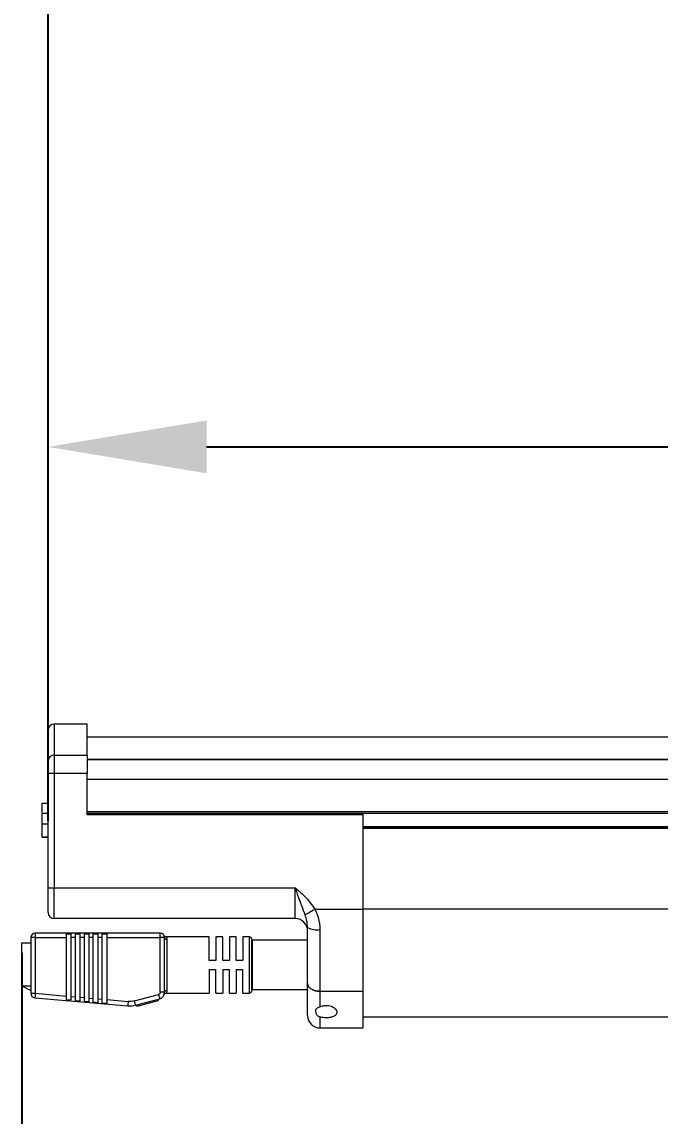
# Model space of a CAD drawing. Header units: inches. Extents: x 0 to 62.3, y -13.8 to 22.4.
# Drawn here: x 0.04 to 4.07, y 6.54 to 13.44 of the extents above; entities that cross this region are included whole.
import ezdxf

# ---------------------------------------------------------------- set-up
doc = ezdxf.new("R2010")
doc.units = ezdxf.units.IN
doc.header["$MEASUREMENT"] = 0
doc.layers.add('Dim', color=1, linetype='Continuous')
doc.styles.get("Standard").update_dxf_attribs({"font": 'Arial.ttf'})
doc.dimstyles.new('Big 1IN', dxfattribs={"dimtxt": 1, "dimasz": 1, "dimexe": 0.18, "dimexo": 0.0625, "dimgap": 0.09, "dimtad": 0, "dimtih": 1, "dimtoh": 1, "dimdec": 5, "dimzin": 0, "dimdsep": 46, "dimlunit": 4, "dimtxsty": 'Standard', "dimcen": 0.5, "dimadec": 0, "dimazin": 0, "dimtfac": 1, "dimtdec": 5, "dimtofl": 0, "dimtmove": 0, "dimatfit": 3, "dimfxl": 1, "dimtolj": 1, "dimtzin": 0, "dimarcsym": 0})

# ---------------------------------------------------------------- blocks, each defined once
blk = doc.blocks.new('*D25')
at = {"layer": 'Defpoints', "color": 0, "transparency": 16777216}
for p in [(47.0522, 10.7608), (0.2093, 8.3383), (47.0522, 8.3383)]:
    blk.add_point(p, dxfattribs=at)
at = {"layer": 'Dim', "color": 0, "lineweight": -2, "transparency": 16777216}
for p, q in [((0.2093, 8.4008), (0.2093, 10.9408)), ((47.0522, 8.4008), (47.0522, 10.9408)), ((1.2093, 10.7608), (19.4207, 10.7608)), ((46.0522, 10.7608), (27.8408, 10.7608))]:
    blk.add_line(p, q, dxfattribs=at)
at = {"layer": 'Dim', "color": 0, "transparency": 16777216}
for points in [[(1.2093, 10.9275), (1.2093, 10.5941), (0.2093, 10.7608)], [(46.0522, 10.9275), (46.0522, 10.5941), (47.0522, 10.7608)]]:
    blk.add_solid(points, dxfattribs=at)
at = {"layer": 'Dim', "color": 0, "transparency": 16777216, "char_height": 1, "attachment_point": 5}
for s, insert in [('\\A1;3\'-10{\\H1x;\\S27/32;}"', (23.6308, 12.027)), ('\\A1;[1189.81 mm]', (23.6308, 10.0344))]:
    blk.add_mtext(s, dxfattribs=dict(at, insert=insert))
blk = doc.blocks.new('*D26')
at = {"layer": 'Defpoints', "color": 0, "transparency": 16777216}
for p in [(47.1552, 15.0997), (0.2093, 8.3383), (47.1552, 8.3383)]:
    blk.add_point(p, dxfattribs=at)
at = {"layer": 'Dim', "color": 0, "lineweight": -2, "transparency": 16777216}
for p, q in [((0.2093, 8.4008), (0.2093, 15.2797)), ((47.1552, 8.4008), (47.1552, 15.2797)), ((1.2093, 15.0997), (19.4722, 15.0997)), ((46.1552, 15.0997), (27.8923, 15.0997))]:
    blk.add_line(p, q, dxfattribs=at)
at = {"layer": 'Dim', "color": 0, "transparency": 16777216}
for points in [[(1.2093, 15.2664), (1.2093, 14.933), (0.2093, 15.0997)], [(46.1552, 15.2664), (46.1552, 14.933), (47.1552, 15.0997)]]:
    blk.add_solid(points, dxfattribs=at)
at = {"layer": 'Dim', "color": 0, "transparency": 16777216, "char_height": 1, "attachment_point": 5}
for s, insert in [('\\A1;3\'-10{\\H1x;\\S15/16;}"', (23.6823, 16.3727)), ('\\A1;[1192.43 mm]', (23.6823, 14.3733))]:
    blk.add_mtext(s, dxfattribs=dict(at, insert=insert))
blk = doc.blocks.new('*D27')
at = {"layer": 'Defpoints', "color": 0, "transparency": 16777216}
for p in [(47.4086, 19.9373), (0.2093, 8.3383), (47.4086, 8.3383)]:
    blk.add_point(p, dxfattribs=at)
at = {"layer": 'Dim', "color": 0, "lineweight": -2, "transparency": 16777216}
for p, q in [((0.2093, 8.4008), (0.2093, 20.1173)), ((47.4086, 8.4008), (47.4086, 20.1173)), ((1.2093, 19.9373), (19.5989, 19.9373)), ((46.4086, 19.9373), (28.019, 19.9373))]:
    blk.add_line(p, q, dxfattribs=at)
at = {"layer": 'Dim', "color": 0, "transparency": 16777216}
for points in [[(1.2093, 20.104), (1.2093, 19.7706), (0.2093, 19.9373)], [(46.4086, 20.104), (46.4086, 19.7706), (47.4086, 19.9373)]]:
    blk.add_solid(points, dxfattribs=at)
at = {"layer": 'Dim', "color": 0, "transparency": 16777216, "char_height": 1, "attachment_point": 5}
for s, insert in [('\\A1;3\'-11{\\H1x;\\S3/16;}"', (23.8089, 21.2103)), ('\\A1;[1198.86 mm]', (23.8089, 19.2109))]:
    blk.add_mtext(s, dxfattribs=dict(at, insert=insert))
blk = doc.blocks.new('*D28')
at = {"layer": 'Defpoints', "color": 0, "transparency": 16777216}
for p in [(0.0438, 7.6292), (47.4086, 7.6292), (47.4086, 4.426)]:
    blk.add_point(p, dxfattribs=at)
at = {"layer": 'Dim', "color": 0, "lineweight": -2, "transparency": 16777216}
for p, q in [((0.0438, 7.5667), (0.0438, 4.246)), ((47.4086, 7.5667), (47.4086, 4.246)), ((1.0438, 4.426), (19.4616, 4.426)), ((46.4086, 4.426), (27.9908, 4.426))]:
    blk.add_line(p, q, dxfattribs=at)
at = {"layer": 'Dim', "color": 0, "transparency": 16777216}
for points in [[(1.0438, 4.5927), (1.0438, 4.2594), (0.0438, 4.426)], [(46.4086, 4.5927), (46.4086, 4.2594), (47.4086, 4.426)]]:
    blk.add_solid(points, dxfattribs=at)
at = {"layer": 'Dim', "color": 0, "transparency": 16777216, "char_height": 1, "attachment_point": 5}
for s, insert in [('\\A1;3\'-11{\\H1x;\\S3/8;}"', (23.7262, 5.6991)), ('\\A1;[1203.06 mm]', (23.7262, 3.6996))]:
    blk.add_mtext(s, dxfattribs=dict(at, insert=insert))

msp = doc.modelspace()

# ---------------------------------------------------------------- linework, layer by layer
at = {"color": 7, "linetype": 'Continuous', "lineweight": 15}
for p, q in [((0.454904, 9.010915), (0.24829, 9.010915)), ((0.454904, 8.814534), (0.454904, 9.010915)), ((0.209306, 8.781482), (0.209306, 8.971931)), ((44.504414, 8.927869), (0.454904, 8.927869)), ((0.209306, 8.69885), (0.209306, 8.781482)), ((0.24829, 8.814534), (0.24829, 8.69885)), ((0.24829, 8.814534), (0.454904, 8.814534)), ((0.454904, 8.814534), (0.454904, 8.69885)), ((44.504414, 8.786862), (0.454904, 8.786862)), ((0.24829, 8.69885), (0.209306, 8.69885)), ((0.209306, 7.977845), (0.209306, 8.69885)), ((0.24829, 8.69885), (0.24829, 7.977845)), ((0.454904, 8.69885), (0.24829, 8.69885)), ((0.454904, 8.438882), (0.454904, 8.69885)), ((0.170322, 8.51232), (0.170322, 8.453411)), ((0.170322, 8.51232), (0.209306, 8.51232)), ((0.170322, 8.448887), (0.209306, 8.448887)), ((4.901058, 8.446679), (0.454904, 8.446679)), ((2.197478, 8.438882), (0.454904, 8.438882)), ((2.197478, 7.841618), (2.197478, 8.438882)), ((0.170322, 8.381751), (0.209306, 8.381751)), ((0.170322, 8.381751), (0.170322, 8.299364)), ((2.197478, 8.360914), (4.901058, 8.360914)), ((0.170322, 8.299364), (0.209306, 8.299364)), ((0.170322, 8.296543), (0.209306, 8.296543)), ((0.209306, 7.977845), (0.24829, 7.977845)), ((0.209306, 7.82191), (0.209306, 7.977845)), ((0.24829, 7.782926), (0.24829, 7.977845)), ((0.24829, 7.977845), (1.768657, 7.977845)), ((1.768657, 7.782926), (1.768657, 7.977845)), ((1.846624, 7.904886), (1.893567, 7.841618)), ((2.197478, 7.841618), (1.893567, 7.841618)), ((2.197478, 7.324124), (2.197478, 7.841618)), ((1.768657, 7.782926), (0.24829, 7.782926)), ((0.128298, 7.691181), (0.128298, 7.663022)), ((0.916562, 7.691181), (0.128298, 7.691181)), ((0.32542, 7.687409), (0.353579, 7.687409)), ((0.32542, 7.663022), (0.32542, 7.687409)), ((0.353579, 7.687409), (0.353579, 7.663022)), ((0.381738, 7.687409), (0.409897, 7.687409)), ((0.381738, 7.663022), (0.381738, 7.687409)), ((0.409897, 7.687409), (0.409897, 7.663022)), ((0.438056, 7.687409), (0.466215, 7.687409)), ((0.438056, 7.663022), (0.438056, 7.687409)), ((0.466215, 7.687409), (0.466215, 7.663022)), ((0.494374, 7.687409), (0.522533, 7.687409)), ((0.494374, 7.663022), (0.494374, 7.687409)), ((0.522533, 7.687409), (0.522533, 7.663022)), ((0.550692, 7.687409), (0.578851, 7.687409)), ((0.550692, 7.663022), (0.550692, 7.687409)), ((0.578851, 7.687409), (0.578851, 7.663022)), ((0.916562, 7.663022), (0.916562, 7.691181)), ((1.226311, 7.667949), (0.954352, 7.667949)), ((1.226311, 7.518707), (1.226311, 7.667949)), ((1.310788, 7.667949), (1.268549, 7.667949)), ((1.268549, 7.667949), (1.268549, 7.518707)), ((1.310788, 7.518707), (1.310788, 7.667949)), ((1.395265, 7.667949), (1.353026, 7.667949)), ((1.353026, 7.667949), (1.353026, 7.518707)), ((1.395265, 7.518707), (1.395265, 7.667949)), ((1.479742, 7.667949), (1.437503, 7.667949)), ((1.437503, 7.667949), (1.437503, 7.518707)), ((1.846624, 7.37436), (1.846624, 7.726834)), ((1.924592, 7.713487), (1.924592, 7.324124)), ((0.043821, 7.358905), (0.043821, 7.629232)), ((0.043821, 7.629232), (0.100139, 7.629232)), ((0.128298, 7.663022), (0.100139, 7.663022)), ((0.100139, 7.663022), (0.100139, 7.311495)), ((0.128298, 7.663022), (0.128298, 7.311495)), ((0.128298, 7.663022), (0.32542, 7.663022)), ((0.32542, 7.294249), (0.32542, 7.663022)), ((0.381738, 7.663022), (0.353579, 7.663022)), ((0.353579, 7.663022), (0.353579, 7.291785)), ((0.381738, 7.289322), (0.381738, 7.663022)), ((0.438056, 7.663022), (0.409897, 7.663022)), ((0.409897, 7.663022), (0.409897, 7.286858)), ((0.438056, 7.284394), (0.438056, 7.663022)), ((0.494374, 7.663022), (0.466215, 7.663022)), ((0.466215, 7.663022), (0.466215, 7.281931)), ((0.494374, 7.279467), (0.494374, 7.663022)), ((0.550692, 7.663022), (0.522533, 7.663022)), ((0.522533, 7.663022), (0.522533, 7.277004)), ((0.550692, 7.27454), (0.550692, 7.663022)), ((0.578851, 7.663022), (0.578851, 7.272077)), ((0.578851, 7.663022), (0.916562, 7.663022)), ((0.916562, 7.318073), (0.916562, 7.663022)), ((0.944721, 7.663022), (0.916562, 7.663022)), ((0.944721, 7.318073), (0.944721, 7.663022)), ((0.9588, 7.65034), (0.9588, 7.330755)), ((1.493821, 7.65387), (1.493821, 7.327225)), ((1.846624, 7.646483), (1.493821, 7.646483)), ((1.268549, 7.518707), (1.226311, 7.518707)), ((1.226311, 7.462389), (1.268549, 7.462389)), ((1.226311, 7.462389), (1.226311, 7.313146)), ((1.268549, 7.313146), (1.268549, 7.462389)), ((1.353026, 7.518707), (1.310788, 7.518707)), ((1.310788, 7.462389), (1.353026, 7.462389)), ((1.310788, 7.462389), (1.310788, 7.313146)), ((1.353026, 7.313146), (1.353026, 7.462389)), ((1.437503, 7.518707), (1.395265, 7.518707)), ((1.395265, 7.462389), (1.437503, 7.462389)), ((1.395265, 7.462389), (1.395265, 7.313146)), ((1.437503, 7.313146), (1.437503, 7.462389)), ((0.043821, 7.358905), (0.100139, 7.358905)), ((0.043821, 7.358905), (0.100139, 7.3284)), ((1.493821, 7.334613), (1.846624, 7.334613)), ((1.846624, 7.171097), (1.846624, 7.37436)), ((1.924592, 7.324124), (2.197478, 7.324124)), ((1.924592, 7.324124), (1.924592, 7.226414)), ((2.197478, 7.09313), (2.197478, 7.324124)), ((0.100139, 7.311495), (0.128298, 7.311495)), ((0.125844, 7.283443), (0.712185, 7.232145)), ((0.128298, 7.311495), (0.32542, 7.294249)), ((0.32542, 7.269769), (0.32542, 7.294249)), ((0.353579, 7.267306), (0.32542, 7.269769)), ((0.353579, 7.291785), (0.353579, 7.267306)), ((0.353579, 7.291785), (0.381738, 7.289322)), ((0.381738, 7.264842), (0.381738, 7.289322)), ((0.409897, 7.262379), (0.381738, 7.264842)), ((0.409897, 7.286858), (0.409897, 7.262379)), ((0.409897, 7.286858), (0.438056, 7.284394)), ((0.438056, 7.259915), (0.438056, 7.284394)), ((0.466215, 7.257451), (0.438056, 7.259915)), ((0.466215, 7.281931), (0.466215, 7.257451)), ((0.466215, 7.281931), (0.494374, 7.279467)), ((0.494374, 7.254988), (0.494374, 7.279467)), ((0.522533, 7.252524), (0.494374, 7.254988)), ((0.522533, 7.277004), (0.522533, 7.252524)), ((0.522533, 7.277004), (0.550692, 7.27454)), ((0.550692, 7.250061), (0.550692, 7.27454)), ((0.578851, 7.272077), (0.714639, 7.260197)), ((0.578851, 7.272077), (0.578851, 7.247597)), ((0.753608, 7.263606), (0.906126, 7.304473)), ((0.760897, 7.236406), (0.913414, 7.277273)), ((0.788829, 7.235145), (0.904041, 7.266016)), ((0.904041, 7.266016), (0.901855, 7.274176)), ((0.90562, 7.266439), (0.903433, 7.274599)), ((0.944721, 7.318073), (0.916562, 7.318073)), ((0.955525, 7.313146), (1.226311, 7.313146)), ((1.268549, 7.313146), (1.310788, 7.313146)), ((1.353026, 7.313146), (1.395265, 7.313146)), ((1.437503, 7.313146), (1.479742, 7.313146)), ((0.578851, 7.247597), (0.550692, 7.250061)), ((0.768966, 7.229823), (0.76678, 7.237983)), ((0.772123, 7.230669), (0.769937, 7.238829)), ((0.772123, 7.230669), (0.788829, 7.235145)), ((0.788829, 7.235145), (0.786643, 7.243305)), ((2.197478, 7.1633), (4.901058, 7.1633)), ((1.924592, 7.09313), (2.197478, 7.09313))]:
    msp.add_line(p, q, dxfattribs=at)
at = {"color": 8, "linetype": 'Continuous', "lineweight": 15}
for p, q in [((0.24829, 9.010915), (0.24829, 8.814534)), ((44.504414, 8.786387), (0.454904, 8.786387)), ((44.504414, 8.661919), (0.454904, 8.661919)), ((0.454904, 8.458374), (4.901058, 8.458374)), ((2.197478, 8.364813), (4.901058, 8.364813)), ((2.197478, 8.353118), (4.901058, 8.353118)), ((2.197478, 7.845517), (4.901058, 7.845517)), ((1.479742, 7.313146), (1.479742, 7.667949)), ((1.924592, 7.162344), (1.924592, 7.09313))]:
    msp.add_line(p, q, dxfattribs=at)
msp.add_line((1.493821, 7.646483), (1.493821, 7.334613))
at = {"color": 7, "linetype": 'Continuous', "lineweight": 15, "flags": 128}
for points in [[(1.893567, 7.841618), (1.883681, 7.836013), (1.874006, 7.830527), (1.864749, 7.825278), (1.856108, 7.820379), (1.848267, 7.815933), (1.841393, 7.812035), (1.835634, 7.80877), (1.831112, 7.806206)], [(0.128298, 7.311495), (0.12782, 7.306022), (0.127359, 7.30076), (0.126935, 7.29591), (0.126563, 7.291659), (0.126258, 7.28817), (0.126031, 7.285578), (0.125891, 7.283982), (0.125844, 7.283443)], [(0.714639, 7.260197), (0.71416, 7.254724), (0.7137, 7.249462), (0.713276, 7.244612), (0.712904, 7.240361), (0.712599, 7.236872), (0.712372, 7.23428), (0.712232, 7.232684), (0.712185, 7.232145)], [(0.760897, 7.236406), (0.760756, 7.236929), (0.760342, 7.238477), (0.759668, 7.24099), (0.758762, 7.244373), (0.757657, 7.248495), (0.756397, 7.253197), (0.75503, 7.2583), (0.753608, 7.263606)], [(0.906126, 7.304473), (0.907548, 7.299167), (0.908915, 7.294064), (0.910175, 7.289362), (0.91128, 7.28524), (0.912186, 7.281857), (0.91286, 7.279344), (0.913274, 7.277796), (0.913414, 7.277273)]]:
    msp.add_lwpolyline(points, dxfattribs=at)
at = {"color": 7, "linetype": 'Continuous', "lineweight": 15}
for centre, radius, start, end in [((0.24829, 8.971931), 0.038984, 90, 180), ((0.24555, 8.77825), 0.036387, 85.6810449, 174.9051025), ((0.24829, 7.82191), 0.038984, 180, 270), ((1.768657, 7.704958), 0.077968, 0, 90), ((0.128298, 7.663022), 0.028159, 90, 180), ((0.916562, 7.663022), 0.028159, 0, 90), ((0.954282, 7.682029), 0.01408, 207.9264003, 211.4431689), ((0.954282, 7.682029), 0.01408, 211.4431689, 270.304709), ((1.479742, 7.65387), 0.01408, 0, 90), ((1.905672, 7.837362), 0.125312, 241.8876661, 278.6841748), ((0.958136, 7.66376), 0.013436, 183.1456643, 272.8331001), ((0.958136, 7.317335), 0.013436, 87.1669539, 176.8543406), ((1.479742, 7.327225), 0.01408, 270, 0), ((0.128298, 7.311495), 0.028159, 180, 265), ((0.902482, 7.318073), 0.042239, 285, 0), ((0.724456, 7.372404), 0.140795, 265, 285), ((1.924592, 7.171097), 0.077968, 180, 270)]:
    msp.add_arc(centre, radius, start, end, dxfattribs=at)
for points, knots in [([(0.170322, 8.448887), (0.170322, 8.448014), (0.170322, 8.44627), (0.170322, 8.429701), (0.170322, 8.406274), (0.170322, 8.389929), (0.170322, 8.381751)], [0, 0, 0, 0, 0.28034812, 0.559591, 0.77964833, 1, 1, 1, 1]), ([(1.831112, 7.806206), (1.824592, 7.823804), (1.811504, 7.859132), (1.793831, 7.905911), (1.779769, 7.945795), (1.77243, 7.966951), (1.768719, 7.977666), (1.768657, 7.977845)], [0, 0, 0, 0, 0.32228861, 0.64697352, 0.82108874, 0.99702208, 1, 1, 1, 1]), ([(1.768657, 7.977845), (1.768781, 7.977737), (1.78365, 7.964855), (1.81078, 7.941732), (1.835507, 7.916314), (1.846624, 7.904886)], [0, 0, 0, 0, 0.00461535, 0.55247089, 1, 1, 1, 1]), ([(1.846624, 7.726834), (1.845536, 7.741508), (1.843562, 7.768104), (1.834966, 7.794413), (1.831112, 7.806206)], [0, 0, 0, 0, 0.55174029, 1, 1, 1, 1]), ([(1.893567, 7.841618), (1.901284, 7.824346), (1.919548, 7.783465), (1.922746, 7.739105), (1.924592, 7.713487)], [0, 0, 0, 0, 0.42248534, 1, 1, 1, 1]), ([(1.846624, 7.37436), (1.847489, 7.368702), (1.849218, 7.357385), (1.86271, 7.342306), (1.882558, 7.330948), (1.90447, 7.324969), (1.918902, 7.324363), (1.924592, 7.324124)], [0, 0, 0, 0, 0.21535548, 0.43072085, 0.64578785, 0.86036228, 1, 1, 1, 1]), ([(1.924592, 7.324124), (1.915841, 7.324678), (1.898339, 7.325785), (1.875007, 7.334415), (1.857376, 7.347121), (1.847975, 7.361252), (1.84701, 7.370618), (1.846624, 7.37436)], [0, 0, 0, 0, 0.21408272, 0.42815864, 0.6424252, 0.85713436, 1, 1, 1, 1]), ([(0.753608, 7.263606), (0.747189, 7.26218), (0.734349, 7.259329), (0.721209, 7.259907), (0.714639, 7.260197)], [0, 0, 0, 0, 0.50000001, 1, 1, 1, 1]), ([(0.904585, 7.266162), (0.9048, 7.266219), (0.905541, 7.266418), (0.905587, 7.26643), (0.90562, 7.266439)], [0, 0, 0, 0, 0.28901881, 1, 1, 1, 1]), ([(0.916562, 7.318073), (0.916523, 7.317298), (0.916466, 7.316136), (0.916188, 7.314808), (0.916016, 7.314152), (0.91592, 7.313827), (0.915869, 7.313665), (0.915844, 7.313584), (0.915831, 7.313544), (0.915824, 7.313524), (0.915821, 7.313513), (0.915819, 7.313508), (0.915818, 7.313506), (0.915818, 7.313505), (0.915818, 7.313504), (0.915374, 7.312053), (0.913809, 7.309371), (0.910481, 7.30608), (0.90758, 7.305009), (0.906126, 7.304473)], [0, 0, 0, 0, 0.12633419, 0.18956401, 0.22120118, 0.23702662, 0.24494052, 0.24889823, 0.25087752, 0.25186669, 0.25236133, 0.25260905, 0.25273228, 0.25279458, 0.25282539, 0.25284108, 0.50051655, 0.74963532, 1, 1, 1, 1]), ([(0.94275, 7.305047), (0.942751, 7.305049), (0.94276, 7.305068), (0.942805, 7.305163), (0.942987, 7.305538), (0.94359, 7.306657), (0.944726, 7.308243), (0.946637, 7.310126), (0.949128, 7.311755), (0.952211, 7.312932), (0.954444, 7.313072), (0.955534, 7.313141)], [0, 0, 0, 0, 0.00104838, 0.0111019, 0.02568117, 0.08554542, 0.24303805, 0.39229612, 0.58339545, 0.79671078, 1, 1, 1, 1]), ([(0.768966, 7.229823), (0.769053, 7.229846), (0.769185, 7.229882), (0.770959, 7.230357), (0.771579, 7.230523)], [0, 0, 0, 0, 0.65064443, 1, 1, 1, 1]), ([(1.924592, 7.226414), (1.918309, 7.223319), (1.905742, 7.217127), (1.896007, 7.207032), (1.894382, 7.193728), (1.900648, 7.179255), (1.911599, 7.16774), (1.921243, 7.163735), (1.924592, 7.162344)], [0, 0, 0, 0, 0.18054284, 0.3610877, 0.54120074, 0.73581712, 0.90826693, 1, 1, 1, 1]), ([(1.924592, 7.226414), (1.928336, 7.228027), (1.938205, 7.232279), (1.956887, 7.235653), (1.977673, 7.234679), (1.995883, 7.229932), (2.011904, 7.22193), (2.025037, 7.210572), (2.0327, 7.19651), (2.031598, 7.18181), (2.020261, 7.169335), (2.001111, 7.161015), (1.978594, 7.156965), (1.956101, 7.156515), (1.937728, 7.158629), (1.928255, 7.161308), (1.924592, 7.162344)], [0, 0, 0, 0, 0.04458767, 0.11753635, 0.1803136, 0.23983298, 0.30480452, 0.38080392, 0.46966316, 0.56667689, 0.6615769, 0.74672947, 0.82196229, 0.89104773, 0.9578753, 1, 1, 1, 1])]:
    msp.add_open_spline(points, degree=3, knots=knots, dxfattribs=at)
at = {"color": 8, "linetype": 'Continuous', "lineweight": 15}
for points, knots in [([(0.954352, 7.667823), (0.954333, 7.667858), (0.95425, 7.668005), (0.954791, 7.667046), (0.955972, 7.664494), (0.958028, 7.659519), (0.958541, 7.653417), (0.9588, 7.65034)], [0, 0, 0, 0, 0.05799819, 0.24260256, 0.42723802, 0.71116126, 1, 1, 1, 1]), ([(0.9588, 7.330755), (0.958737, 7.328943), (0.95861, 7.325319), (0.957592, 7.319508), (0.956358, 7.315452), (0.955598, 7.31339), (0.955548, 7.313273), (0.955525, 7.31322)], [0, 0, 0, 0, 0.16422601, 0.32848552, 0.66451843, 0.84557919, 1, 1, 1, 1])]:
    msp.add_open_spline(points, degree=3, knots=knots, dxfattribs=at)

# ---------------------------------------------------------------- dimensions: what is measured, and where the dimension line sits
at = {"layer": 'Dim'}
for base, p1, p2, picture, middle in [((47.408564, 19.937303), (0.209306, 8.338348), (47.408564, 8.338348), '*D27', (23.808935, 19.937303)), ((47.1552114, 15.0997064), (0.2093061, 8.3383475), (47.1552114, 8.3383475), '*D26', (23.6822587, 15.0997064)), ((47.05223, 10.760802), (0.209306, 8.338348), (47.05223, 8.338348), '*D25', (23.630768, 10.760802)), ((47.408564, 4.426019), (0.043821, 7.629232), (47.408564, 7.629232), '*D28', (23.726193, 4.426019))]:
    dim = msp.add_linear_dim(base=base, p1=p1, p2=p2, dimstyle='Big 1IN', override={"dimpost": '\\X'}, dxfattribs=at)
    dim.commit()
    dim.dimension.update_dxf_attribs({"geometry": picture, "text_midpoint": middle})

doc.saveas('drawing.dxf')
